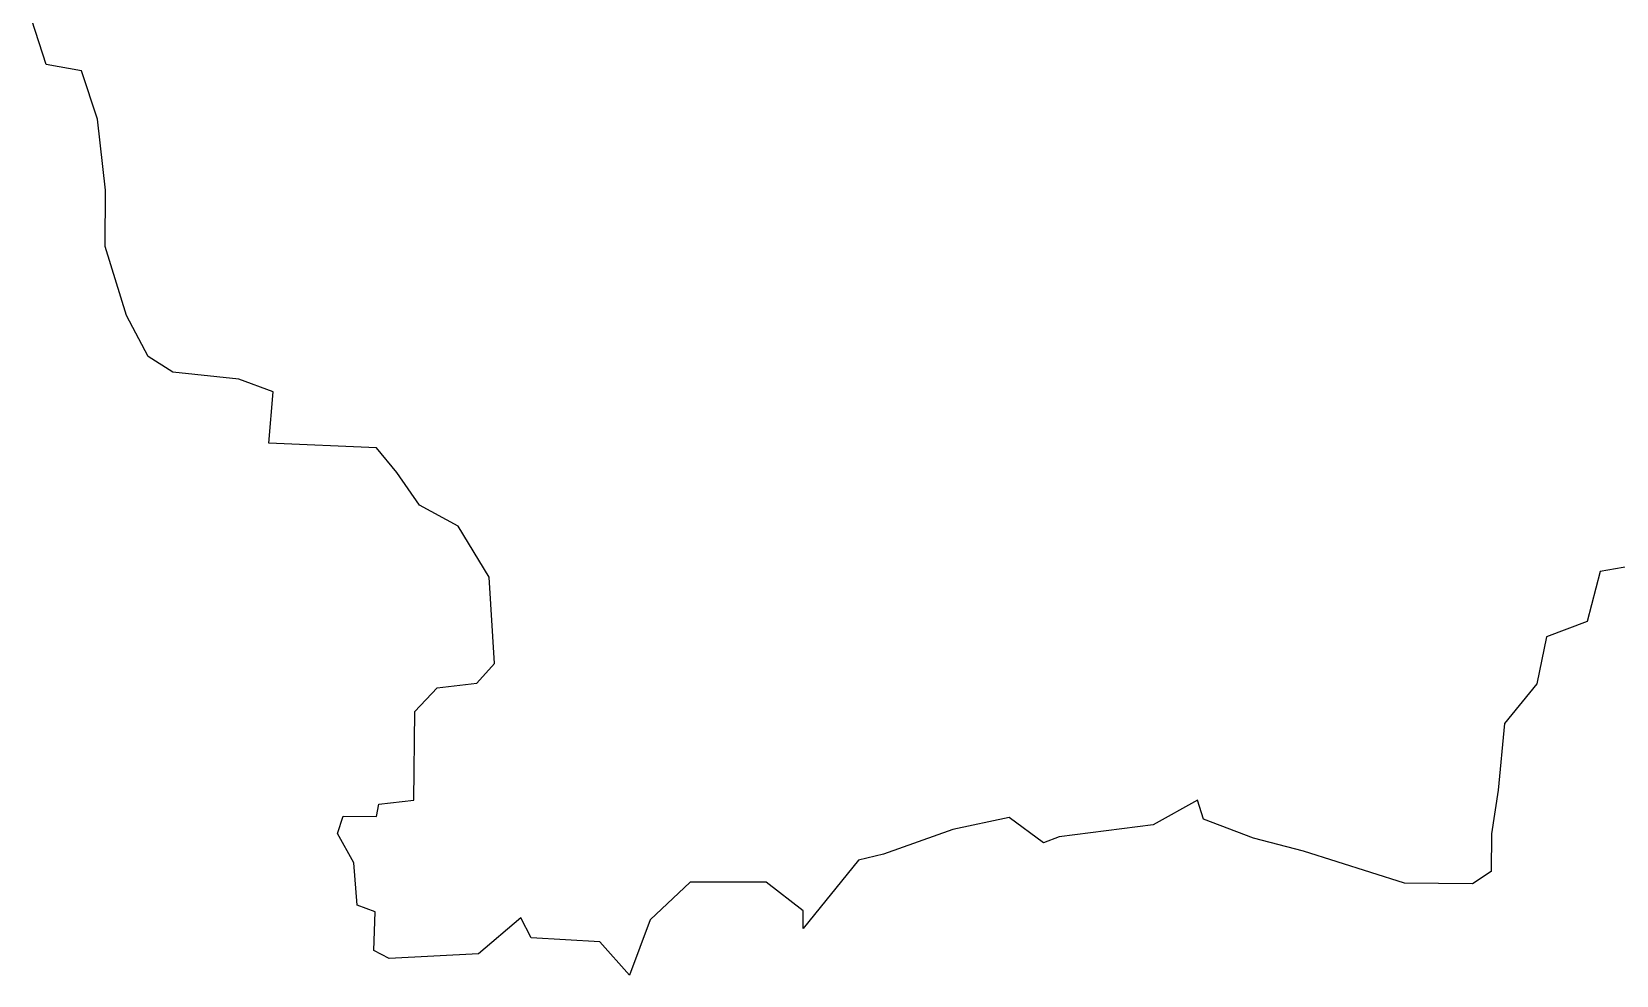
# Model space of a CAD drawing. Header units: metres. Extents: x 280425 to 285974, y 2029220 to 2033795.
# Drawn here: x 281101 to 283929, y 2029274 to 2030959 of the extents above; entities that cross this region are included whole.
import ezdxf

# ---------------------------------------------------------------- set-up
doc = ezdxf.new("R2010")
doc.units = ezdxf.units.M
doc.header["$MEASUREMENT"] = 0
doc.layers.add('VILLAGE BOUNDRY', color=1, linetype='Continuous')

msp = doc.modelspace()

# ---------------------------------------------------------------- linework, layer by layer
at = {"layer": 'VILLAGE BOUNDRY', "flags": 128}
for points in [[(281926.7, 2029830.7), (281917.2, 2029984.8), (281861.6, 2030075.8), (281792.8, 2030113.6), (281752.4, 2030171.8), (281716.2, 2030215.9), (281524, 2030224), (281531.5, 2030315.8), (281470.2, 2030338.7), (281352.8, 2030350.8), (281308.3, 2030379.1), (281269.7, 2030452.1), (281231.6, 2030575.4), (281232.4, 2030676.1), (281217.9, 2030802.5), (281189.3, 2030889), (281126.2, 2030900), (281100.6, 2030979.2)], [(284146.8, 2030037.7), (283900.3, 2029994.9), (283877.3, 2029905.6), (283804.3, 2029878.2), (283786.9, 2029794.5), (283729.3, 2029723.6), (283718.3, 2029604.9), (283706.5, 2029526.7), (283705.9, 2029459.6), (283672.2, 2029437.5), (283551.2, 2029438.8), (283370.7, 2029495.8), (283281.3, 2029518.9), (283192.1, 2029553.1), (283181.2, 2029586.8), (283102.6, 2029542.7), (282934.6, 2029521.6), (282906.6, 2029510.7), (282845.4, 2029555.9), (282744.6, 2029534.3), (282621.2, 2029490.6), (282576.3, 2029479.7), (282477.4, 2029358), (282477.4, 2029389.2), (282411.5, 2029440.3), (282275.8, 2029440.3), (282204.3, 2029373), (282167.9, 2029274.2), (282114.8, 2029334.1), (281991.9, 2029341.4), (281973.9, 2029377.1), (281898.2, 2029312.8), (281738.4, 2029304.3), (281711.5, 2029318.7), (281713.8, 2029387.5), (281681.5, 2029399.7), (281675.3, 2029475.3), (281646.2, 2029527.4), (281656.4, 2029558.4), (281715.8, 2029557.7), (281720.3, 2029579.9), (281782.6, 2029586.6), (281784.4, 2029745), (281824.4, 2029787.5), (281895.2, 2029795.5), (281926.7, 2029830.7)]]:
    msp.add_lwpolyline(points, dxfattribs=at)

doc.saveas('drawing.dxf')
